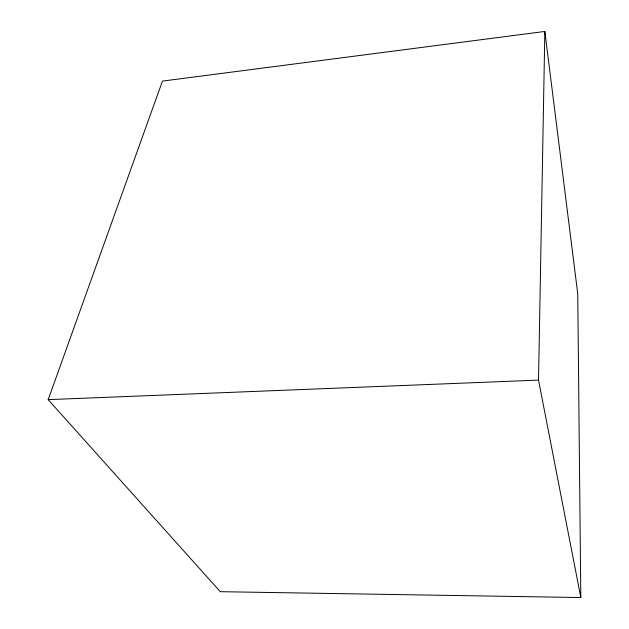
<?xml version="1.0" encoding="UTF-8"?>
<svg xmlns="http://www.w3.org/2000/svg" width="629" height="629" viewBox="0 0 629 629"><rect width="100%" height="100%" fill="white"/><g stroke="black" fill="none" stroke-linecap="round" stroke-linejoin="round"><path stroke-width="0.94" d="M580.819 597.55L538.526 380.113L544.848 31.45L162.455 81.094L48.181 399.635L220.268 591.685L580.819 597.55L577.744 293.829L544.848 31.45M48.181 399.635L538.526 380.113"/></g></svg>
